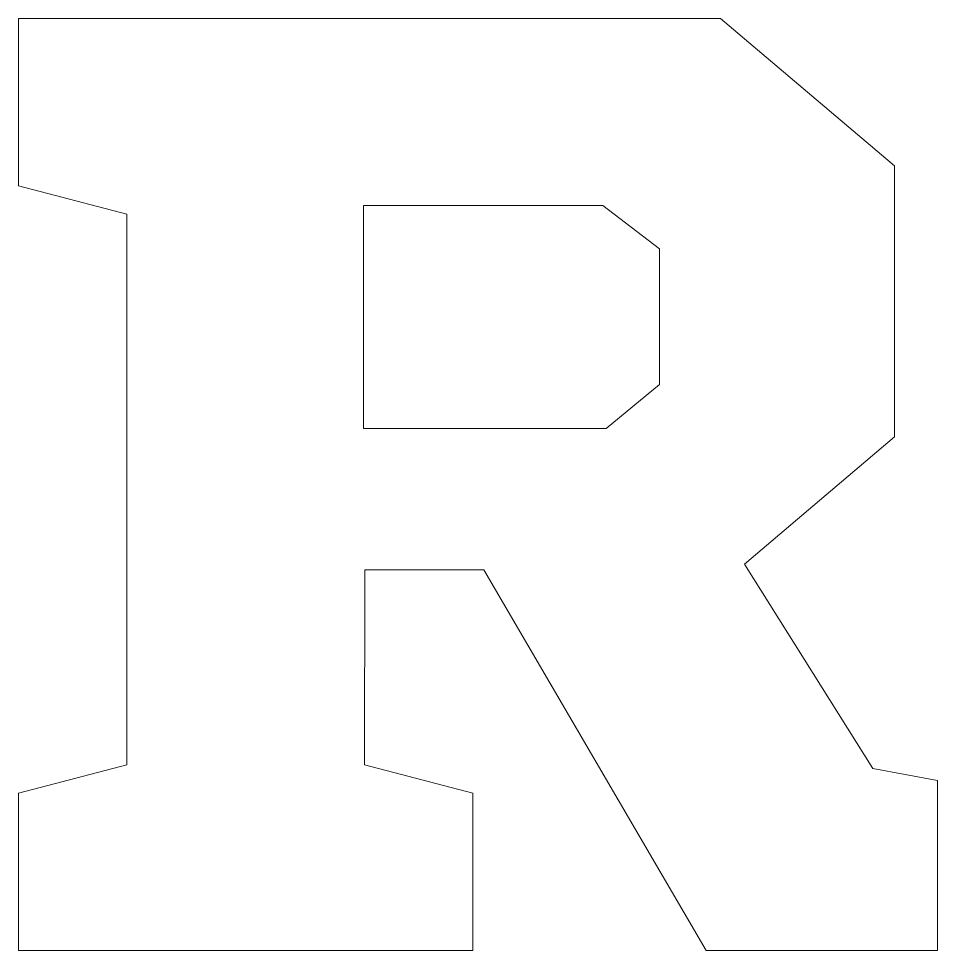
# Model space of a CAD drawing. Header units: centimetres. Extents: x -250 to 250, y -508 to 508.
# Drawn here: x 105.15 to 133.02, y 30.15 to 58.41 of the extents above; entities that cross this region are included whole.
import ezdxf

# ---------------------------------------------------------------- set-up
doc = ezdxf.new("R2010")
doc.units = ezdxf.units.CM
doc.header["$MEASUREMENT"] = 0
doc.layers.add('Capa 1', color=7, linetype='Continuous')

msp = doc.modelspace()

# ---------------------------------------------------------------- linework, layer by layer
at = {"layer": 'Capa 1', "color": 114, "lineweight": 9}
for points, knots in [([(119.26172, 41.69526), (119.26172, 41.69526), (115.64794, 41.69526), (115.64794, 41.69526), (115.64794, 41.69526), (115.63921, 35.78392), (115.63921, 35.78392), (115.63921, 35.78392), (118.92549, 34.91911), (118.92549, 34.91911), (118.92549, 34.91911), (118.92549, 30.1535), (118.92549, 30.1535), (118.92549, 30.1535), (105.15237, 30.1535), (105.15237, 30.1535), (105.15237, 30.1535), (105.15237, 34.91911), (105.15237, 34.91911), (105.15237, 34.91911), (108.43767, 35.78366), (108.43767, 35.78366), (108.43767, 35.78366), (108.43767, 52.4751), (108.43767, 52.4751), (108.43767, 52.4751), (105.15237, 53.33966), (105.15237, 53.33966), (105.15237, 53.33966), (105.15237, 58.40786), (105.15237, 58.40786), (105.15237, 58.40786), (126.43871, 58.40786), (126.43871, 58.40786), (126.43871, 58.40786), (131.72086, 53.94737), (131.72086, 53.94737), (131.72086, 53.94737), (131.72086, 45.72222), (131.72086, 45.72222), (131.72086, 45.72222), (127.17277, 41.86323), (127.17277, 41.86323), (127.17277, 41.86323), (131.06305, 35.66949), (131.06305, 35.66949), (131.06305, 35.66949), (133.01768, 35.3007), (133.01768, 35.3007), (133.01768, 35.3007), (133.01768, 30.1535), (133.01768, 30.1535), (133.01768, 30.1535), (126.00522, 30.1535), (126.00522, 30.1535), (126.00522, 30.1535), (119.26172, 41.69526), (119.26172, 41.69526)], [0, 0, 0, 0, 0.05263158, 0.05263158, 0.05263158, 0.10526316, 0.10526316, 0.10526316, 0.15789474, 0.15789474, 0.15789474, 0.21052632, 0.21052632, 0.21052632, 0.26315789, 0.26315789, 0.26315789, 0.31578947, 0.31578947, 0.31578947, 0.36842105, 0.36842105, 0.36842105, 0.42105263, 0.42105263, 0.42105263, 0.47368421, 0.47368421, 0.47368421, 0.52631579, 0.52631579, 0.52631579, 0.57894737, 0.57894737, 0.57894737, 0.63157895, 0.63157895, 0.63157895, 0.68421053, 0.68421053, 0.68421053, 0.73684211, 0.73684211, 0.73684211, 0.78947368, 0.78947368, 0.78947368, 0.84210526, 0.84210526, 0.84210526, 0.89473684, 0.89473684, 0.89473684, 0.94736842, 0.94736842, 0.94736842, 1, 1, 1, 1]), ([(122.97714, 45.97433), (122.97714, 45.97433), (124.58877, 47.31734), (124.58877, 47.31734), (124.58877, 47.31734), (124.58877, 51.42411), (124.58877, 51.42411), (124.58877, 51.42411), (122.87096, 52.7455), (122.87096, 52.7455), (122.87096, 52.7455), (115.61299, 52.7455), (115.61299, 52.7455), (115.61299, 52.7455), (115.61299, 45.97433), (115.61299, 45.97433), (115.61299, 45.97433), (122.97714, 45.97433), (122.97714, 45.97433)], [0, 0, 0, 0, 0.16666667, 0.16666667, 0.16666667, 0.33333333, 0.33333333, 0.33333333, 0.5, 0.5, 0.5, 0.66666667, 0.66666667, 0.66666667, 0.83333333, 0.83333333, 0.83333333, 1, 1, 1, 1])]:
    msp.add_open_spline(points, degree=3, knots=knots, dxfattribs=at)

doc.saveas('drawing.dxf')
